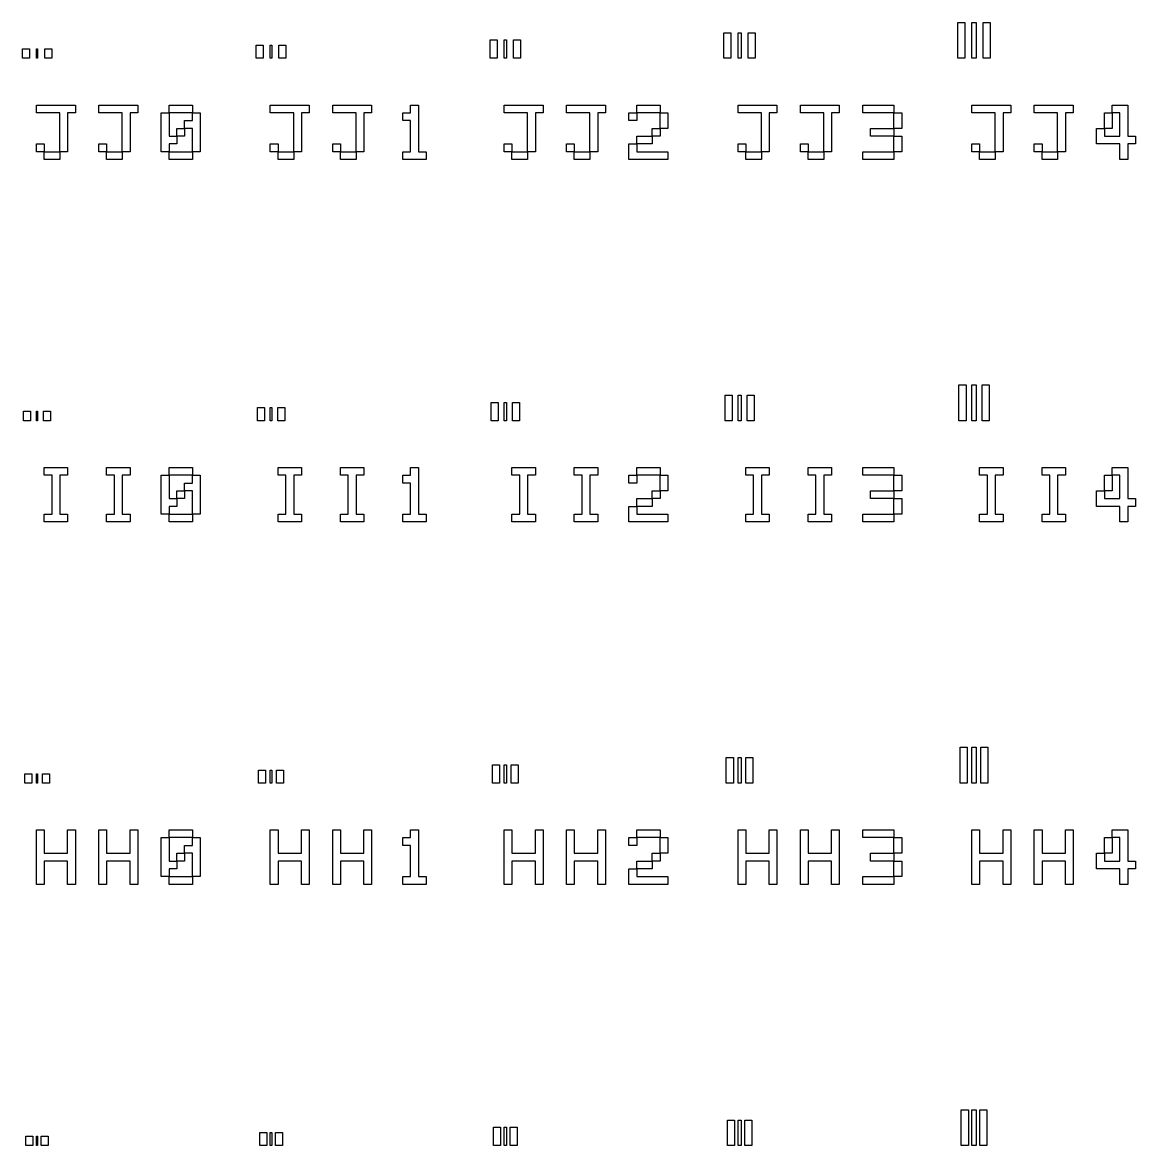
# Model space of a CAD drawing. Extents: x 0 to 3000, y 0 to 2000.
# Drawn here: x 2024 to 2500, y 1000 to 1480.3 of the extents above; entities that cross this region are included whole.
import ezdxf

# ---------------------------------------------------------------- set-up
doc = ezdxf.new("R2010")
doc.units = 0
doc.header["$MEASUREMENT"] = 0
doc.layers.add('design', color=1, linetype='Continuous')

msp = doc.modelspace()

# ---------------------------------------------------------------- linework, layer by layer
at = {"layer": 'design'}
for points in [[(2424, 1465), (2424, 1480.3), (2427, 1480.3), (2427, 1465)], [(2430, 1465), (2430, 1480.3), (2431.9, 1480.3), (2431.9, 1465)], [(2434.9, 1465), (2434.9, 1480.3), (2437.9, 1480.3), (2437.9, 1465)], [(2324, 1465), (2324, 1475.9), (2327, 1475.9), (2327, 1465)], [(2330, 1465), (2330, 1475.9), (2331.4, 1475.9), (2331.4, 1465)], [(2334.4, 1465), (2334.4, 1475.9), (2337.4, 1475.9), (2337.4, 1465)], [(2124, 1465), (2124, 1470.6), (2127, 1470.6), (2127, 1465)], [(2130, 1465), (2130, 1470.6), (2130.7, 1470.6), (2130.7, 1465)], [(2133.7, 1465), (2133.7, 1470.6), (2136.7, 1470.6), (2136.7, 1465)], [(2224, 1465), (2224, 1472.8), (2227, 1472.8), (2227, 1465)], [(2230, 1465), (2230, 1472.8), (2231, 1472.8), (2231, 1465)], [(2234, 1465), (2234, 1472.8), (2237, 1472.8), (2237, 1465)], [(2024, 1465), (2024, 1469), (2027, 1469), (2027, 1465)], [(2030, 1465), (2030, 1469), (2030.5, 1469), (2030.5, 1465)], [(2033.5, 1465), (2033.5, 1469), (2036.5, 1469), (2036.5, 1465)], [(2040, 1425), (2040, 1428.33), (2040, 1431.67), (2040, 1435), (2040, 1438.33), (2040, 1441.67), (2036.67, 1441.67), (2033.33, 1441.67), (2030, 1441.67), (2030, 1445), (2033.33, 1445), (2036.67, 1445), (2040, 1445), (2043.33, 1445), (2046.67, 1445), (2046.67, 1441.67), (2043.33, 1441.67), (2043.33, 1438.33), (2043.33, 1435), (2043.33, 1431.67), (2043.33, 1428.33), (2043.33, 1425)], [(2066.67, 1425), (2066.67, 1428.33), (2066.67, 1431.67), (2066.67, 1435), (2066.67, 1438.33), (2066.67, 1441.67), (2063.33, 1441.67), (2060, 1441.67), (2056.67, 1441.67), (2056.67, 1445), (2060, 1445), (2063.33, 1445), (2066.67, 1445), (2070, 1445), (2073.33, 1445), (2073.33, 1441.67), (2070, 1441.67), (2070, 1438.33), (2070, 1435), (2070, 1431.67), (2070, 1428.33), (2070, 1425)], [(2083.33, 1425), (2083.33, 1428.33), (2083.33, 1431.67), (2083.33, 1435), (2083.33, 1438.33), (2083.33, 1441.67), (2086.67, 1441.67), (2086.67, 1438.33), (2086.67, 1435), (2086.67, 1431.67), (2090, 1431.67), (2090, 1428.33), (2086.67, 1428.33), (2086.67, 1425)], [(2086.67, 1441.67), (2086.67, 1445), (2090, 1445), (2093.33, 1445), (2096.67, 1445), (2096.67, 1441.67), (2093.33, 1441.67), (2090, 1441.67)], [(2096.67, 1425), (2096.67, 1428.33), (2096.67, 1431.67), (2096.67, 1435), (2093.33, 1435), (2093.33, 1438.33), (2096.67, 1438.33), (2096.67, 1441.67), (2100, 1441.67), (2100, 1438.33), (2100, 1435), (2100, 1431.67), (2100, 1428.33), (2100, 1425)], [(2140, 1425), (2140, 1428.33), (2140, 1431.67), (2140, 1435), (2140, 1438.33), (2140, 1441.67), (2136.67, 1441.67), (2133.33, 1441.67), (2130, 1441.67), (2130, 1445), (2133.33, 1445), (2136.67, 1445), (2140, 1445), (2143.33, 1445), (2146.67, 1445), (2146.67, 1441.67), (2143.33, 1441.67), (2143.33, 1438.33), (2143.33, 1435), (2143.33, 1431.67), (2143.33, 1428.33), (2143.33, 1425)], [(2166.67, 1425), (2166.67, 1428.33), (2166.67, 1431.67), (2166.67, 1435), (2166.67, 1438.33), (2166.67, 1441.67), (2163.33, 1441.67), (2160, 1441.67), (2156.67, 1441.67), (2156.67, 1445), (2160, 1445), (2163.33, 1445), (2166.67, 1445), (2170, 1445), (2173.33, 1445), (2173.33, 1441.67), (2170, 1441.67), (2170, 1438.33), (2170, 1435), (2170, 1431.67), (2170, 1428.33), (2170, 1425)], [(2186.67, 1421.67), (2186.67, 1425), (2190, 1425), (2190, 1428.33), (2190, 1431.67), (2190, 1435), (2190, 1438.33), (2186.67, 1438.33), (2186.67, 1441.67), (2190, 1441.67), (2190, 1445), (2193.33, 1445), (2193.33, 1441.67), (2193.33, 1438.33), (2193.33, 1435), (2193.33, 1431.67), (2193.33, 1428.33), (2193.33, 1425), (2196.67, 1425), (2196.67, 1421.67), (2193.33, 1421.67), (2190, 1421.67)], [(2240, 1425), (2240, 1428.33), (2240, 1431.67), (2240, 1435), (2240, 1438.33), (2240, 1441.67), (2236.67, 1441.67), (2233.33, 1441.67), (2230, 1441.67), (2230, 1445), (2233.33, 1445), (2236.67, 1445), (2240, 1445), (2243.33, 1445), (2246.67, 1445), (2246.67, 1441.67), (2243.33, 1441.67), (2243.33, 1438.33), (2243.33, 1435), (2243.33, 1431.67), (2243.33, 1428.33), (2243.33, 1425)], [(2266.67, 1425), (2266.67, 1428.33), (2266.67, 1431.67), (2266.67, 1435), (2266.67, 1438.33), (2266.67, 1441.67), (2263.33, 1441.67), (2260, 1441.67), (2256.67, 1441.67), (2256.67, 1445), (2260, 1445), (2263.33, 1445), (2266.67, 1445), (2270, 1445), (2273.33, 1445), (2273.33, 1441.67), (2270, 1441.67), (2270, 1438.33), (2270, 1435), (2270, 1431.67), (2270, 1428.33), (2270, 1425)], [(2283.33, 1438.33), (2283.33, 1441.67), (2286.67, 1441.67), (2286.67, 1438.33)], [(2286.67, 1441.67), (2286.67, 1445), (2290, 1445), (2293.33, 1445), (2296.67, 1445), (2296.67, 1441.67), (2293.33, 1441.67), (2290, 1441.67)], [(2296.67, 1435), (2296.67, 1438.33), (2296.67, 1441.67), (2300, 1441.67), (2300, 1438.33), (2300, 1435)], [(2340, 1425), (2340, 1428.33), (2340, 1431.67), (2340, 1435), (2340, 1438.33), (2340, 1441.67), (2336.67, 1441.67), (2333.33, 1441.67), (2330, 1441.67), (2330, 1445), (2333.33, 1445), (2336.67, 1445), (2340, 1445), (2343.33, 1445), (2346.67, 1445), (2346.67, 1441.67), (2343.33, 1441.67), (2343.33, 1438.33), (2343.33, 1435), (2343.33, 1431.67), (2343.33, 1428.33), (2343.33, 1425)], [(2366.67, 1425), (2366.67, 1428.33), (2366.67, 1431.67), (2366.67, 1435), (2366.67, 1438.33), (2366.67, 1441.67), (2363.33, 1441.67), (2360, 1441.67), (2356.67, 1441.67), (2356.67, 1445), (2360, 1445), (2363.33, 1445), (2366.67, 1445), (2370, 1445), (2373.33, 1445), (2373.33, 1441.67), (2370, 1441.67), (2370, 1438.33), (2370, 1435), (2370, 1431.67), (2370, 1428.33), (2370, 1425)], [(2383.33, 1441.67), (2383.33, 1445), (2386.67, 1445), (2390, 1445), (2393.33, 1445), (2396.67, 1445), (2396.67, 1441.67), (2393.33, 1441.67), (2390, 1441.67), (2386.67, 1441.67)], [(2396.67, 1435), (2396.67, 1438.33), (2396.67, 1441.67), (2400, 1441.67), (2400, 1438.33), (2400, 1435)], [(2440, 1425), (2440, 1428.33), (2440, 1431.67), (2440, 1435), (2440, 1438.33), (2440, 1441.67), (2436.67, 1441.67), (2433.33, 1441.67), (2430, 1441.67), (2430, 1445), (2433.33, 1445), (2436.67, 1445), (2440, 1445), (2443.33, 1445), (2446.67, 1445), (2446.67, 1441.67), (2443.33, 1441.67), (2443.33, 1438.33), (2443.33, 1435), (2443.33, 1431.67), (2443.33, 1428.33), (2443.33, 1425)], [(2466.67, 1425), (2466.67, 1428.33), (2466.67, 1431.67), (2466.67, 1435), (2466.67, 1438.33), (2466.67, 1441.67), (2463.33, 1441.67), (2460, 1441.67), (2456.67, 1441.67), (2456.67, 1445), (2460, 1445), (2463.33, 1445), (2466.67, 1445), (2470, 1445), (2473.33, 1445), (2473.33, 1441.67), (2470, 1441.67), (2470, 1438.33), (2470, 1435), (2470, 1431.67), (2470, 1428.33), (2470, 1425)], [(2493.33, 1421.67), (2493.33, 1425), (2493.33, 1428.33), (2490, 1428.33), (2486.67, 1428.33), (2483.33, 1428.33), (2483.33, 1431.67), (2483.33, 1435), (2486.67, 1435), (2486.67, 1431.67), (2490, 1431.67), (2493.33, 1431.67), (2493.33, 1435), (2493.33, 1438.33), (2493.33, 1441.67), (2490, 1441.67), (2490, 1445), (2493.33, 1445), (2496.67, 1445), (2496.67, 1441.67), (2496.67, 1438.33), (2496.67, 1435), (2496.67, 1431.67), (2500, 1431.67), (2500, 1428.33), (2496.67, 1428.33), (2496.67, 1425), (2496.67, 1421.67)], [(2486.67, 1435), (2486.67, 1438.33), (2486.67, 1441.67), (2490, 1441.67), (2490, 1438.33), (2490, 1435)], [(2090, 1431.67), (2090, 1435), (2093.33, 1435), (2093.33, 1431.67)], [(2286.67, 1428.33), (2286.67, 1431.67), (2290, 1431.67), (2293.33, 1431.67), (2293.33, 1428.33), (2290, 1428.33)], [(2293.33, 1431.67), (2293.33, 1435), (2296.67, 1435), (2296.67, 1431.67)], [(2386.67, 1431.67), (2386.67, 1435), (2390, 1435), (2393.33, 1435), (2396.67, 1435), (2396.67, 1431.67), (2393.33, 1431.67), (2390, 1431.67)], [(2396.67, 1425), (2396.67, 1428.33), (2396.67, 1431.67), (2400, 1431.67), (2400, 1428.33), (2400, 1425)], [(2030, 1425), (2030, 1428.33), (2033.33, 1428.33), (2033.33, 1425)], [(2056.67, 1425), (2056.67, 1428.33), (2060, 1428.33), (2060, 1425)], [(2130, 1425), (2130, 1428.33), (2133.33, 1428.33), (2133.33, 1425)], [(2156.67, 1425), (2156.67, 1428.33), (2160, 1428.33), (2160, 1425)], [(2230, 1425), (2230, 1428.33), (2233.33, 1428.33), (2233.33, 1425)], [(2256.67, 1425), (2256.67, 1428.33), (2260, 1428.33), (2260, 1425)], [(2283.33, 1421.67), (2283.33, 1425), (2283.33, 1428.33), (2286.67, 1428.33), (2286.67, 1425), (2290, 1425), (2293.33, 1425), (2296.67, 1425), (2300, 1425), (2300, 1421.67), (2296.67, 1421.67), (2293.33, 1421.67), (2290, 1421.67), (2286.67, 1421.67)], [(2330, 1425), (2330, 1428.33), (2333.33, 1428.33), (2333.33, 1425)], [(2356.67, 1425), (2356.67, 1428.33), (2360, 1428.33), (2360, 1425)], [(2430, 1425), (2430, 1428.33), (2433.33, 1428.33), (2433.33, 1425)], [(2456.67, 1425), (2456.67, 1428.33), (2460, 1428.33), (2460, 1425)], [(2033.33, 1421.67), (2033.33, 1425), (2036.67, 1425), (2040, 1425), (2040, 1421.67), (2036.67, 1421.67)], [(2060, 1421.67), (2060, 1425), (2063.33, 1425), (2066.67, 1425), (2066.67, 1421.67), (2063.33, 1421.67)], [(2086.67, 1421.67), (2086.67, 1425), (2090, 1425), (2093.33, 1425), (2096.67, 1425), (2096.67, 1421.67), (2093.33, 1421.67), (2090, 1421.67)], [(2133.33, 1421.67), (2133.33, 1425), (2136.67, 1425), (2140, 1425), (2140, 1421.67), (2136.67, 1421.67)], [(2160, 1421.67), (2160, 1425), (2163.33, 1425), (2166.67, 1425), (2166.67, 1421.67), (2163.33, 1421.67)], [(2233.33, 1421.67), (2233.33, 1425), (2236.67, 1425), (2240, 1425), (2240, 1421.67), (2236.67, 1421.67)], [(2260, 1421.67), (2260, 1425), (2263.33, 1425), (2266.67, 1425), (2266.67, 1421.67), (2263.33, 1421.67)], [(2333.33, 1421.67), (2333.33, 1425), (2336.67, 1425), (2340, 1425), (2340, 1421.67), (2336.67, 1421.67)], [(2360, 1421.67), (2360, 1425), (2363.33, 1425), (2366.67, 1425), (2366.67, 1421.67), (2363.33, 1421.67)], [(2383.33, 1421.67), (2383.33, 1425), (2386.67, 1425), (2390, 1425), (2393.33, 1425), (2396.67, 1425), (2396.67, 1421.67), (2393.33, 1421.67), (2390, 1421.67), (2386.67, 1421.67)], [(2433.33, 1421.67), (2433.33, 1425), (2436.67, 1425), (2440, 1425), (2440, 1421.67), (2436.67, 1421.67)], [(2460, 1421.67), (2460, 1425), (2463.33, 1425), (2466.67, 1425), (2466.67, 1421.67), (2463.33, 1421.67)], [(2324.5, 1310), (2324.5, 1320.9), (2327.5, 1320.9), (2327.5, 1310)], [(2330, 1310), (2330, 1320.9), (2331.4, 1320.9), (2331.4, 1310)], [(2333.9, 1310), (2333.9, 1320.9), (2336.9, 1320.9), (2336.9, 1310)], [(2424.5, 1310), (2424.5, 1325.3), (2427.5, 1325.3), (2427.5, 1310)], [(2430, 1310), (2430, 1325.3), (2431.9, 1325.3), (2431.9, 1310)], [(2434.4, 1310), (2434.4, 1325.3), (2437.4, 1325.3), (2437.4, 1310)], [(2224.5, 1310), (2224.5, 1317.8), (2227.5, 1317.8), (2227.5, 1310)], [(2230, 1310), (2230, 1317.8), (2231, 1317.8), (2231, 1310)], [(2233.5, 1310), (2233.5, 1317.8), (2236.5, 1317.8), (2236.5, 1310)], [(2024.5, 1310), (2024.5, 1314), (2027.5, 1314), (2027.5, 1310)], [(2030, 1310), (2030, 1314), (2030.5, 1314), (2030.5, 1310)], [(2033, 1310), (2033, 1314), (2036, 1314), (2036, 1310)], [(2124.5, 1310), (2124.5, 1315.6), (2127.5, 1315.6), (2127.5, 1310)], [(2130, 1310), (2130, 1315.6), (2130.7, 1315.6), (2130.7, 1310)], [(2133.2, 1310), (2133.2, 1315.6), (2136.2, 1315.6), (2136.2, 1310)], [(2033.33, 1266.67), (2033.33, 1270), (2036.67, 1270), (2036.67, 1273.33), (2036.67, 1276.67), (2036.67, 1280), (2036.67, 1283.33), (2036.67, 1286.67), (2033.33, 1286.67), (2033.33, 1290), (2036.67, 1290), (2040, 1290), (2043.33, 1290), (2043.33, 1286.67), (2040, 1286.67), (2040, 1283.33), (2040, 1280), (2040, 1276.67), (2040, 1273.33), (2040, 1270), (2043.33, 1270), (2043.33, 1266.67), (2040, 1266.67), (2036.67, 1266.67)], [(2060, 1266.67), (2060, 1270), (2063.33, 1270), (2063.33, 1273.33), (2063.33, 1276.67), (2063.33, 1280), (2063.33, 1283.33), (2063.33, 1286.67), (2060, 1286.67), (2060, 1290), (2063.33, 1290), (2066.67, 1290), (2070, 1290), (2070, 1286.67), (2066.67, 1286.67), (2066.67, 1283.33), (2066.67, 1280), (2066.67, 1276.67), (2066.67, 1273.33), (2066.67, 1270), (2070, 1270), (2070, 1266.67), (2066.67, 1266.67), (2063.33, 1266.67)], [(2086.67, 1286.67), (2086.67, 1290), (2090, 1290), (2093.33, 1290), (2096.67, 1290), (2096.67, 1286.67), (2093.33, 1286.67), (2090, 1286.67)], [(2133.33, 1266.67), (2133.33, 1270), (2136.67, 1270), (2136.67, 1273.33), (2136.67, 1276.67), (2136.67, 1280), (2136.67, 1283.33), (2136.67, 1286.67), (2133.33, 1286.67), (2133.33, 1290), (2136.67, 1290), (2140, 1290), (2143.33, 1290), (2143.33, 1286.67), (2140, 1286.67), (2140, 1283.33), (2140, 1280), (2140, 1276.67), (2140, 1273.33), (2140, 1270), (2143.33, 1270), (2143.33, 1266.67), (2140, 1266.67), (2136.67, 1266.67)], [(2160, 1266.67), (2160, 1270), (2163.33, 1270), (2163.33, 1273.33), (2163.33, 1276.67), (2163.33, 1280), (2163.33, 1283.33), (2163.33, 1286.67), (2160, 1286.67), (2160, 1290), (2163.33, 1290), (2166.67, 1290), (2170, 1290), (2170, 1286.67), (2166.67, 1286.67), (2166.67, 1283.33), (2166.67, 1280), (2166.67, 1276.67), (2166.67, 1273.33), (2166.67, 1270), (2170, 1270), (2170, 1266.67), (2166.67, 1266.67), (2163.33, 1266.67)], [(2186.67, 1266.67), (2186.67, 1270), (2190, 1270), (2190, 1273.33), (2190, 1276.67), (2190, 1280), (2190, 1283.33), (2186.67, 1283.33), (2186.67, 1286.67), (2190, 1286.67), (2190, 1290), (2193.33, 1290), (2193.33, 1286.67), (2193.33, 1283.33), (2193.33, 1280), (2193.33, 1276.67), (2193.33, 1273.33), (2193.33, 1270), (2196.67, 1270), (2196.67, 1266.67), (2193.33, 1266.67), (2190, 1266.67)], [(2233.33, 1266.67), (2233.33, 1270), (2236.67, 1270), (2236.67, 1273.33), (2236.67, 1276.67), (2236.67, 1280), (2236.67, 1283.33), (2236.67, 1286.67), (2233.33, 1286.67), (2233.33, 1290), (2236.67, 1290), (2240, 1290), (2243.33, 1290), (2243.33, 1286.67), (2240, 1286.67), (2240, 1283.33), (2240, 1280), (2240, 1276.67), (2240, 1273.33), (2240, 1270), (2243.33, 1270), (2243.33, 1266.67), (2240, 1266.67), (2236.67, 1266.67)], [(2260, 1266.67), (2260, 1270), (2263.33, 1270), (2263.33, 1273.33), (2263.33, 1276.67), (2263.33, 1280), (2263.33, 1283.33), (2263.33, 1286.67), (2260, 1286.67), (2260, 1290), (2263.33, 1290), (2266.67, 1290), (2270, 1290), (2270, 1286.67), (2266.67, 1286.67), (2266.67, 1283.33), (2266.67, 1280), (2266.67, 1276.67), (2266.67, 1273.33), (2266.67, 1270), (2270, 1270), (2270, 1266.67), (2266.67, 1266.67), (2263.33, 1266.67)], [(2286.67, 1286.67), (2286.67, 1290), (2290, 1290), (2293.33, 1290), (2296.67, 1290), (2296.67, 1286.67), (2293.33, 1286.67), (2290, 1286.67)], [(2333.33, 1266.67), (2333.33, 1270), (2336.67, 1270), (2336.67, 1273.33), (2336.67, 1276.67), (2336.67, 1280), (2336.67, 1283.33), (2336.67, 1286.67), (2333.33, 1286.67), (2333.33, 1290), (2336.67, 1290), (2340, 1290), (2343.33, 1290), (2343.33, 1286.67), (2340, 1286.67), (2340, 1283.33), (2340, 1280), (2340, 1276.67), (2340, 1273.33), (2340, 1270), (2343.33, 1270), (2343.33, 1266.67), (2340, 1266.67), (2336.67, 1266.67)], [(2360, 1266.67), (2360, 1270), (2363.33, 1270), (2363.33, 1273.33), (2363.33, 1276.67), (2363.33, 1280), (2363.33, 1283.33), (2363.33, 1286.67), (2360, 1286.67), (2360, 1290), (2363.33, 1290), (2366.67, 1290), (2370, 1290), (2370, 1286.67), (2366.67, 1286.67), (2366.67, 1283.33), (2366.67, 1280), (2366.67, 1276.67), (2366.67, 1273.33), (2366.67, 1270), (2370, 1270), (2370, 1266.67), (2366.67, 1266.67), (2363.33, 1266.67)], [(2383.33, 1286.67), (2383.33, 1290), (2386.67, 1290), (2390, 1290), (2393.33, 1290), (2396.67, 1290), (2396.67, 1286.67), (2393.33, 1286.67), (2390, 1286.67), (2386.67, 1286.67)], [(2433.33, 1266.67), (2433.33, 1270), (2436.67, 1270), (2436.67, 1273.33), (2436.67, 1276.67), (2436.67, 1280), (2436.67, 1283.33), (2436.67, 1286.67), (2433.33, 1286.67), (2433.33, 1290), (2436.67, 1290), (2440, 1290), (2443.33, 1290), (2443.33, 1286.67), (2440, 1286.67), (2440, 1283.33), (2440, 1280), (2440, 1276.67), (2440, 1273.33), (2440, 1270), (2443.33, 1270), (2443.33, 1266.67), (2440, 1266.67), (2436.67, 1266.67)], [(2460, 1266.67), (2460, 1270), (2463.33, 1270), (2463.33, 1273.33), (2463.33, 1276.67), (2463.33, 1280), (2463.33, 1283.33), (2463.33, 1286.67), (2460, 1286.67), (2460, 1290), (2463.33, 1290), (2466.67, 1290), (2470, 1290), (2470, 1286.67), (2466.67, 1286.67), (2466.67, 1283.33), (2466.67, 1280), (2466.67, 1276.67), (2466.67, 1273.33), (2466.67, 1270), (2470, 1270), (2470, 1266.67), (2466.67, 1266.67), (2463.33, 1266.67)], [(2493.33, 1266.67), (2493.33, 1270), (2493.33, 1273.33), (2490, 1273.33), (2486.67, 1273.33), (2483.33, 1273.33), (2483.33, 1276.67), (2483.33, 1280), (2486.67, 1280), (2486.67, 1276.67), (2490, 1276.67), (2493.33, 1276.67), (2493.33, 1280), (2493.33, 1283.33), (2493.33, 1286.67), (2490, 1286.67), (2490, 1290), (2493.33, 1290), (2496.67, 1290), (2496.67, 1286.67), (2496.67, 1283.33), (2496.67, 1280), (2496.67, 1276.67), (2500, 1276.67), (2500, 1273.33), (2496.67, 1273.33), (2496.67, 1270), (2496.67, 1266.67)], [(2083.33, 1270), (2083.33, 1273.33), (2083.33, 1276.67), (2083.33, 1280), (2083.33, 1283.33), (2083.33, 1286.67), (2086.67, 1286.67), (2086.67, 1283.33), (2086.67, 1280), (2086.67, 1276.67), (2090, 1276.67), (2090, 1273.33), (2086.67, 1273.33), (2086.67, 1270)], [(2096.67, 1270), (2096.67, 1273.33), (2096.67, 1276.67), (2096.67, 1280), (2093.33, 1280), (2093.33, 1283.33), (2096.67, 1283.33), (2096.67, 1286.67), (2100, 1286.67), (2100, 1283.33), (2100, 1280), (2100, 1276.67), (2100, 1273.33), (2100, 1270)], [(2283.33, 1283.33), (2283.33, 1286.67), (2286.67, 1286.67), (2286.67, 1283.33)], [(2296.67, 1280), (2296.67, 1283.33), (2296.67, 1286.67), (2300, 1286.67), (2300, 1283.33), (2300, 1280)], [(2396.67, 1280), (2396.67, 1283.33), (2396.67, 1286.67), (2400, 1286.67), (2400, 1283.33), (2400, 1280)], [(2486.67, 1280), (2486.67, 1283.33), (2486.67, 1286.67), (2490, 1286.67), (2490, 1283.33), (2490, 1280)], [(2090, 1276.67), (2090, 1280), (2093.33, 1280), (2093.33, 1276.67)], [(2293.33, 1276.67), (2293.33, 1280), (2296.67, 1280), (2296.67, 1276.67)], [(2386.67, 1276.67), (2386.67, 1280), (2390, 1280), (2393.33, 1280), (2396.67, 1280), (2396.67, 1276.67), (2393.33, 1276.67), (2390, 1276.67)], [(2283.33, 1266.67), (2283.33, 1270), (2283.33, 1273.33), (2286.67, 1273.33), (2286.67, 1270), (2290, 1270), (2293.33, 1270), (2296.67, 1270), (2300, 1270), (2300, 1266.67), (2296.67, 1266.67), (2293.33, 1266.67), (2290, 1266.67), (2286.67, 1266.67)], [(2286.67, 1273.33), (2286.67, 1276.67), (2290, 1276.67), (2293.33, 1276.67), (2293.33, 1273.33), (2290, 1273.33)], [(2396.67, 1270), (2396.67, 1273.33), (2396.67, 1276.67), (2400, 1276.67), (2400, 1273.33), (2400, 1270)], [(2086.67, 1266.67), (2086.67, 1270), (2090, 1270), (2093.33, 1270), (2096.67, 1270), (2096.67, 1266.67), (2093.33, 1266.67), (2090, 1266.67)], [(2383.33, 1266.67), (2383.33, 1270), (2386.67, 1270), (2390, 1270), (2393.33, 1270), (2396.67, 1270), (2396.67, 1266.67), (2393.33, 1266.67), (2390, 1266.67), (2386.67, 1266.67)], [(2425, 1155), (2425, 1170.3), (2428, 1170.3), (2428, 1155)], [(2430, 1155), (2430, 1170.3), (2431.9, 1170.3), (2431.9, 1155)], [(2433.9, 1155), (2433.9, 1170.3), (2436.9, 1170.3), (2436.9, 1155)], [(2225, 1155), (2225, 1162.8), (2228, 1162.8), (2228, 1155)], [(2230, 1155), (2230, 1162.8), (2231, 1162.8), (2231, 1155)], [(2233, 1155), (2233, 1162.8), (2236, 1162.8), (2236, 1155)], [(2325, 1155), (2325, 1165.9), (2328, 1165.9), (2328, 1155)], [(2330, 1155), (2330, 1165.9), (2331.4, 1165.9), (2331.4, 1155)], [(2333.4, 1155), (2333.4, 1165.9), (2336.4, 1165.9), (2336.4, 1155)], [(2025, 1155), (2025, 1159), (2028, 1159), (2028, 1155)], [(2030, 1155), (2030, 1159), (2030.5, 1159), (2030.5, 1155)], [(2032.5, 1155), (2032.5, 1159), (2035.5, 1159), (2035.5, 1155)], [(2125, 1155), (2125, 1160.6), (2128, 1160.6), (2128, 1155)], [(2130, 1155), (2130, 1160.6), (2130.7, 1160.6), (2130.7, 1155)], [(2132.7, 1155), (2132.7, 1160.6), (2135.7, 1160.6), (2135.7, 1155)], [(2030, 1111.67), (2030, 1115), (2030, 1118.33), (2030, 1121.67), (2030, 1125), (2030, 1128.33), (2030, 1131.67), (2030, 1135), (2033.33, 1135), (2033.33, 1131.67), (2033.33, 1128.33), (2033.33, 1125), (2036.67, 1125), (2040, 1125), (2043.33, 1125), (2043.33, 1128.33), (2043.33, 1131.67), (2043.33, 1135), (2046.67, 1135), (2046.67, 1131.67), (2046.67, 1128.33), (2046.67, 1125), (2046.67, 1121.67), (2046.67, 1118.33), (2046.67, 1115), (2046.67, 1111.67), (2043.33, 1111.67), (2043.33, 1115), (2043.33, 1118.33), (2043.33, 1121.67), (2040, 1121.67), (2036.67, 1121.67), (2033.33, 1121.67), (2033.33, 1118.33), (2033.33, 1115), (2033.33, 1111.67)], [(2056.67, 1111.67), (2056.67, 1115), (2056.67, 1118.33), (2056.67, 1121.67), (2056.67, 1125), (2056.67, 1128.33), (2056.67, 1131.67), (2056.67, 1135), (2060, 1135), (2060, 1131.67), (2060, 1128.33), (2060, 1125), (2063.33, 1125), (2066.67, 1125), (2070, 1125), (2070, 1128.33), (2070, 1131.67), (2070, 1135), (2073.33, 1135), (2073.33, 1131.67), (2073.33, 1128.33), (2073.33, 1125), (2073.33, 1121.67), (2073.33, 1118.33), (2073.33, 1115), (2073.33, 1111.67), (2070, 1111.67), (2070, 1115), (2070, 1118.33), (2070, 1121.67), (2066.67, 1121.67), (2063.33, 1121.67), (2060, 1121.67), (2060, 1118.33), (2060, 1115), (2060, 1111.67)], [(2086.67, 1131.67), (2086.67, 1135), (2090, 1135), (2093.33, 1135), (2096.67, 1135), (2096.67, 1131.67), (2093.33, 1131.67), (2090, 1131.67)], [(2130, 1111.67), (2130, 1115), (2130, 1118.33), (2130, 1121.67), (2130, 1125), (2130, 1128.33), (2130, 1131.67), (2130, 1135), (2133.33, 1135), (2133.33, 1131.67), (2133.33, 1128.33), (2133.33, 1125), (2136.67, 1125), (2140, 1125), (2143.33, 1125), (2143.33, 1128.33), (2143.33, 1131.67), (2143.33, 1135), (2146.67, 1135), (2146.67, 1131.67), (2146.67, 1128.33), (2146.67, 1125), (2146.67, 1121.67), (2146.67, 1118.33), (2146.67, 1115), (2146.67, 1111.67), (2143.33, 1111.67), (2143.33, 1115), (2143.33, 1118.33), (2143.33, 1121.67), (2140, 1121.67), (2136.67, 1121.67), (2133.33, 1121.67), (2133.33, 1118.33), (2133.33, 1115), (2133.33, 1111.67)], [(2156.67, 1111.67), (2156.67, 1115), (2156.67, 1118.33), (2156.67, 1121.67), (2156.67, 1125), (2156.67, 1128.33), (2156.67, 1131.67), (2156.67, 1135), (2160, 1135), (2160, 1131.67), (2160, 1128.33), (2160, 1125), (2163.33, 1125), (2166.67, 1125), (2170, 1125), (2170, 1128.33), (2170, 1131.67), (2170, 1135), (2173.33, 1135), (2173.33, 1131.67), (2173.33, 1128.33), (2173.33, 1125), (2173.33, 1121.67), (2173.33, 1118.33), (2173.33, 1115), (2173.33, 1111.67), (2170, 1111.67), (2170, 1115), (2170, 1118.33), (2170, 1121.67), (2166.67, 1121.67), (2163.33, 1121.67), (2160, 1121.67), (2160, 1118.33), (2160, 1115), (2160, 1111.67)], [(2186.67, 1111.67), (2186.67, 1115), (2190, 1115), (2190, 1118.33), (2190, 1121.67), (2190, 1125), (2190, 1128.33), (2186.67, 1128.33), (2186.67, 1131.67), (2190, 1131.67), (2190, 1135), (2193.33, 1135), (2193.33, 1131.67), (2193.33, 1128.33), (2193.33, 1125), (2193.33, 1121.67), (2193.33, 1118.33), (2193.33, 1115), (2196.67, 1115), (2196.67, 1111.67), (2193.33, 1111.67), (2190, 1111.67)], [(2230, 1111.67), (2230, 1115), (2230, 1118.33), (2230, 1121.67), (2230, 1125), (2230, 1128.33), (2230, 1131.67), (2230, 1135), (2233.33, 1135), (2233.33, 1131.67), (2233.33, 1128.33), (2233.33, 1125), (2236.67, 1125), (2240, 1125), (2243.33, 1125), (2243.33, 1128.33), (2243.33, 1131.67), (2243.33, 1135), (2246.67, 1135), (2246.67, 1131.67), (2246.67, 1128.33), (2246.67, 1125), (2246.67, 1121.67), (2246.67, 1118.33), (2246.67, 1115), (2246.67, 1111.67), (2243.33, 1111.67), (2243.33, 1115), (2243.33, 1118.33), (2243.33, 1121.67), (2240, 1121.67), (2236.67, 1121.67), (2233.33, 1121.67), (2233.33, 1118.33), (2233.33, 1115), (2233.33, 1111.67)], [(2256.67, 1111.67), (2256.67, 1115), (2256.67, 1118.33), (2256.67, 1121.67), (2256.67, 1125), (2256.67, 1128.33), (2256.67, 1131.67), (2256.67, 1135), (2260, 1135), (2260, 1131.67), (2260, 1128.33), (2260, 1125), (2263.33, 1125), (2266.67, 1125), (2270, 1125), (2270, 1128.33), (2270, 1131.67), (2270, 1135), (2273.33, 1135), (2273.33, 1131.67), (2273.33, 1128.33), (2273.33, 1125), (2273.33, 1121.67), (2273.33, 1118.33), (2273.33, 1115), (2273.33, 1111.67), (2270, 1111.67), (2270, 1115), (2270, 1118.33), (2270, 1121.67), (2266.67, 1121.67), (2263.33, 1121.67), (2260, 1121.67), (2260, 1118.33), (2260, 1115), (2260, 1111.67)], [(2286.67, 1131.67), (2286.67, 1135), (2290, 1135), (2293.33, 1135), (2296.67, 1135), (2296.67, 1131.67), (2293.33, 1131.67), (2290, 1131.67)], [(2330, 1111.67), (2330, 1115), (2330, 1118.33), (2330, 1121.67), (2330, 1125), (2330, 1128.33), (2330, 1131.67), (2330, 1135), (2333.33, 1135), (2333.33, 1131.67), (2333.33, 1128.33), (2333.33, 1125), (2336.67, 1125), (2340, 1125), (2343.33, 1125), (2343.33, 1128.33), (2343.33, 1131.67), (2343.33, 1135), (2346.67, 1135), (2346.67, 1131.67), (2346.67, 1128.33), (2346.67, 1125), (2346.67, 1121.67), (2346.67, 1118.33), (2346.67, 1115), (2346.67, 1111.67), (2343.33, 1111.67), (2343.33, 1115), (2343.33, 1118.33), (2343.33, 1121.67), (2340, 1121.67), (2336.67, 1121.67), (2333.33, 1121.67), (2333.33, 1118.33), (2333.33, 1115), (2333.33, 1111.67)], [(2356.67, 1111.67), (2356.67, 1115), (2356.67, 1118.33), (2356.67, 1121.67), (2356.67, 1125), (2356.67, 1128.33), (2356.67, 1131.67), (2356.67, 1135), (2360, 1135), (2360, 1131.67), (2360, 1128.33), (2360, 1125), (2363.33, 1125), (2366.67, 1125), (2370, 1125), (2370, 1128.33), (2370, 1131.67), (2370, 1135), (2373.33, 1135), (2373.33, 1131.67), (2373.33, 1128.33), (2373.33, 1125), (2373.33, 1121.67), (2373.33, 1118.33), (2373.33, 1115), (2373.33, 1111.67), (2370, 1111.67), (2370, 1115), (2370, 1118.33), (2370, 1121.67), (2366.67, 1121.67), (2363.33, 1121.67), (2360, 1121.67), (2360, 1118.33), (2360, 1115), (2360, 1111.67)], [(2383.33, 1131.67), (2383.33, 1135), (2386.67, 1135), (2390, 1135), (2393.33, 1135), (2396.67, 1135), (2396.67, 1131.67), (2393.33, 1131.67), (2390, 1131.67), (2386.67, 1131.67)], [(2430, 1111.67), (2430, 1115), (2430, 1118.33), (2430, 1121.67), (2430, 1125), (2430, 1128.33), (2430, 1131.67), (2430, 1135), (2433.33, 1135), (2433.33, 1131.67), (2433.33, 1128.33), (2433.33, 1125), (2436.67, 1125), (2440, 1125), (2443.33, 1125), (2443.33, 1128.33), (2443.33, 1131.67), (2443.33, 1135), (2446.67, 1135), (2446.67, 1131.67), (2446.67, 1128.33), (2446.67, 1125), (2446.67, 1121.67), (2446.67, 1118.33), (2446.67, 1115), (2446.67, 1111.67), (2443.33, 1111.67), (2443.33, 1115), (2443.33, 1118.33), (2443.33, 1121.67), (2440, 1121.67), (2436.67, 1121.67), (2433.33, 1121.67), (2433.33, 1118.33), (2433.33, 1115), (2433.33, 1111.67)], [(2456.67, 1111.67), (2456.67, 1115), (2456.67, 1118.33), (2456.67, 1121.67), (2456.67, 1125), (2456.67, 1128.33), (2456.67, 1131.67), (2456.67, 1135), (2460, 1135), (2460, 1131.67), (2460, 1128.33), (2460, 1125), (2463.33, 1125), (2466.67, 1125), (2470, 1125), (2470, 1128.33), (2470, 1131.67), (2470, 1135), (2473.33, 1135), (2473.33, 1131.67), (2473.33, 1128.33), (2473.33, 1125), (2473.33, 1121.67), (2473.33, 1118.33), (2473.33, 1115), (2473.33, 1111.67), (2470, 1111.67), (2470, 1115), (2470, 1118.33), (2470, 1121.67), (2466.67, 1121.67), (2463.33, 1121.67), (2460, 1121.67), (2460, 1118.33), (2460, 1115), (2460, 1111.67)], [(2493.33, 1111.67), (2493.33, 1115), (2493.33, 1118.33), (2490, 1118.33), (2486.67, 1118.33), (2483.33, 1118.33), (2483.33, 1121.67), (2483.33, 1125), (2486.67, 1125), (2486.67, 1121.67), (2490, 1121.67), (2493.33, 1121.67), (2493.33, 1125), (2493.33, 1128.33), (2493.33, 1131.67), (2490, 1131.67), (2490, 1135), (2493.33, 1135), (2496.67, 1135), (2496.67, 1131.67), (2496.67, 1128.33), (2496.67, 1125), (2496.67, 1121.67), (2500, 1121.67), (2500, 1118.33), (2496.67, 1118.33), (2496.67, 1115), (2496.67, 1111.67)], [(2083.33, 1115), (2083.33, 1118.33), (2083.33, 1121.67), (2083.33, 1125), (2083.33, 1128.33), (2083.33, 1131.67), (2086.67, 1131.67), (2086.67, 1128.33), (2086.67, 1125), (2086.67, 1121.67), (2090, 1121.67), (2090, 1118.33), (2086.67, 1118.33), (2086.67, 1115)], [(2096.67, 1115), (2096.67, 1118.33), (2096.67, 1121.67), (2096.67, 1125), (2093.33, 1125), (2093.33, 1128.33), (2096.67, 1128.33), (2096.67, 1131.67), (2100, 1131.67), (2100, 1128.33), (2100, 1125), (2100, 1121.67), (2100, 1118.33), (2100, 1115)], [(2283.33, 1128.33), (2283.33, 1131.67), (2286.67, 1131.67), (2286.67, 1128.33)], [(2296.67, 1125), (2296.67, 1128.33), (2296.67, 1131.67), (2300, 1131.67), (2300, 1128.33), (2300, 1125)], [(2396.67, 1125), (2396.67, 1128.33), (2396.67, 1131.67), (2400, 1131.67), (2400, 1128.33), (2400, 1125)], [(2486.67, 1125), (2486.67, 1128.33), (2486.67, 1131.67), (2490, 1131.67), (2490, 1128.33), (2490, 1125)], [(2090, 1121.67), (2090, 1125), (2093.33, 1125), (2093.33, 1121.67)], [(2293.33, 1121.67), (2293.33, 1125), (2296.67, 1125), (2296.67, 1121.67)], [(2386.67, 1121.67), (2386.67, 1125), (2390, 1125), (2393.33, 1125), (2396.67, 1125), (2396.67, 1121.67), (2393.33, 1121.67), (2390, 1121.67)], [(2286.67, 1118.33), (2286.67, 1121.67), (2290, 1121.67), (2293.33, 1121.67), (2293.33, 1118.33), (2290, 1118.33)], [(2396.67, 1115), (2396.67, 1118.33), (2396.67, 1121.67), (2400, 1121.67), (2400, 1118.33), (2400, 1115)], [(2086.67, 1111.67), (2086.67, 1115), (2090, 1115), (2093.33, 1115), (2096.67, 1115), (2096.67, 1111.67), (2093.33, 1111.67), (2090, 1111.67)], [(2283.33, 1111.67), (2283.33, 1115), (2283.33, 1118.33), (2286.67, 1118.33), (2286.67, 1115), (2290, 1115), (2293.33, 1115), (2296.67, 1115), (2300, 1115), (2300, 1111.67), (2296.67, 1111.67), (2293.33, 1111.67), (2290, 1111.67), (2286.67, 1111.67)], [(2383.33, 1111.67), (2383.33, 1115), (2386.67, 1115), (2390, 1115), (2393.33, 1115), (2396.67, 1115), (2396.67, 1111.67), (2393.33, 1111.67), (2390, 1111.67), (2386.67, 1111.67)], [(2425.5, 1000), (2425.5, 1015.3), (2428.5, 1015.3), (2428.5, 1000)], [(2430, 1000), (2430, 1015.3), (2431.9, 1015.3), (2431.9, 1000)], [(2433.4, 1000), (2433.4, 1015.3), (2436.4, 1015.3), (2436.4, 1000)], [(2325.5, 1000), (2325.5, 1010.9), (2328.5, 1010.9), (2328.5, 1000)], [(2330, 1000), (2330, 1010.9), (2331.4, 1010.9), (2331.4, 1000)], [(2332.9, 1000), (2332.9, 1010.9), (2335.9, 1010.9), (2335.9, 1000)], [(2025.5, 1000), (2025.5, 1004), (2028.5, 1004), (2028.5, 1000)], [(2030, 1000), (2030, 1004), (2030.5, 1004), (2030.5, 1000)], [(2032, 1000), (2032, 1004), (2035, 1004), (2035, 1000)], [(2125.5, 1000), (2125.5, 1005.6), (2128.5, 1005.6), (2128.5, 1000)], [(2130, 1000), (2130, 1005.6), (2130.7, 1005.6), (2130.7, 1000)], [(2132.2, 1000), (2132.2, 1005.6), (2135.2, 1005.6), (2135.2, 1000)], [(2225.5, 1000), (2225.5, 1007.8), (2228.5, 1007.8), (2228.5, 1000)], [(2230, 1000), (2230, 1007.8), (2231, 1007.8), (2231, 1000)], [(2232.5, 1000), (2232.5, 1007.8), (2235.5, 1007.8), (2235.5, 1000)]]:
    msp.add_lwpolyline(points, close=True, dxfattribs=at)

doc.saveas('drawing.dxf')
